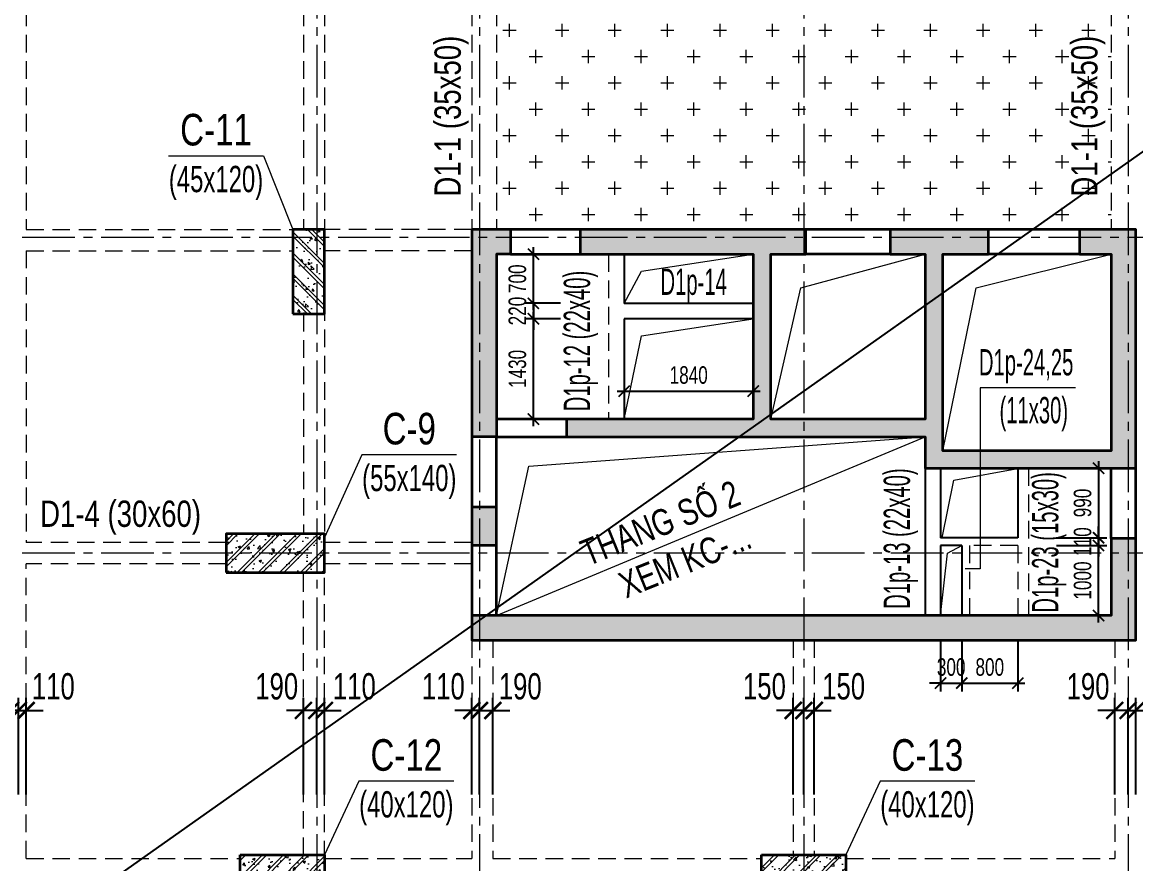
# Model space of a CAD drawing. Header units: millimetres. Extents: x 0 to 132533, y 0 to 93608.
# Drawn here: x 66092 to 81957, y 47812 to 59802 of the extents above; entities that cross this region are included whole.
import ezdxf
from ezdxf.enums import TextEntityAlignment as Align

# ---------------------------------------------------------------- set-up
doc = ezdxf.new("R2010")
doc.units = ezdxf.units.MM
doc.header["$LTSCALE"] = 1000
doc.header["$MEASUREMENT"] = 0
doc.linetypes.add('CENTER2', pattern=[1.125, 0.75, -0.125, 0.125, -0.125])
doc.linetypes.add('HIDDEN', pattern=[0.375, 0.25, -0.125])
for name, color, linetype, lineweight in [('CDC.01.AXIS', 160, 'CENTER2', 13), ('CDC.02.DIM', 1, 'Continuous', 18), ('CDC.03.BORDER', 3, 'Continuous', 25), ('CDC.06.TEXT', 2, 'Continuous', 18), ('CDC.07.TEXTCOL', 3, 'Continuous', 18), ('CDC.08.TEXTBEAM', 2, 'Continuous', 18), ('CDC.09.COLUMN', 4, 'Continuous', 35), ('CDC.10.HATCH', 163, 'Continuous', 9), ('CDC.11.NOTE', 1, 'Continuous', 18), ('CDC.13.BEAM', 8, 'HIDDEN', 18), ('TEXTCOL_SHAPE', 6, 'Continuous', 20)]:
    doc.layers.add(name, color=color, linetype=linetype, lineweight=lineweight)
doc.layers.add('KCS_Plotter', color=11, linetype='Continuous', plot=False)
doc.styles.add('KCS_SMTEXT', font='arial.ttf', dxfattribs={"width": 0.7})
doc.dimstyles.new('KCS_DIM100', dxfattribs={"dimscale": 100, "dimtxt": 2.5, "dimasz": 1.6, "dimexe": 1.2, "dimexo": 0, "dimgap": 1, "dimtad": 1, "dimdec": 0, "dimzin": 0, "dimdsep": 46, "dimtxsty": 'KCS_SMTEXT', "dimblk": 'ARCHTICK', "dimcen": 0, "dimdle": 1, "dimclrd": 256, "dimclre": 256, "dimclrt": 2, "dimadec": 0, "dimazin": 0, "dimtfac": 1, "dimtdec": 0, "dimtix": 1, "dimtmove": 2, "dimatfit": 3, "dimfxl": 1, "dimtolj": 1, "dimtzin": 0, "dimarcsym": 0})
doc.dimstyles.new('KCS_DIM150', dxfattribs={"dimscale": 150, "dimtxt": 2.5, "dimasz": 1.6, "dimexe": 1.2, "dimexo": 0, "dimgap": 1, "dimtad": 1, "dimdec": 0, "dimzin": 0, "dimdsep": 46, "dimtxsty": 'KCS_SMTEXT', "dimblk": 'ARCHTICK', "dimcen": 0, "dimdle": 1, "dimclrd": 1, "dimclre": 1, "dimclrt": 2, "dimadec": 0, "dimazin": 0, "dimtfac": 1, "dimtdec": 0, "dimtix": 1, "dimtmove": 2, "dimatfit": 3, "dimfxl": 1, "dimtolj": 1, "dimtzin": 0, "dimarcsym": 0})

# ---------------------------------------------------------------- blocks, each defined once
blk = doc.blocks.new('_ArchTick')
at = {"color": 0, "linetype": 'ByBlock', "const_width": 0.15}
blk.add_lwpolyline([(-0.5, -0.5), (0.5, 0.5)], dxfattribs=at)
blk = doc.blocks.new('*D241')
at = {"layer": 'CDC.02.DIM', "lineweight": -2, "transparency": 16777216}
for p, q in [((74667, 55158), (74667, 54426)), ((76507, 55158), (76507, 54426)), ((74567, 54546), (76607, 54546))]:
    blk.add_line(p, q, dxfattribs=at)
at = {"layer": 'Defpoints', "color": 0, "transparency": 16777216}
for p in [(74667, 55158), (76507, 55158), (76507, 54546)]:
    blk.add_point(p, dxfattribs=at)
at = {"layer": 'CDC.02.DIM', "lineweight": -2, "transparency": 16777216, "xscale": 160, "yscale": 160, "zscale": 160, "rotation": 180}
blk.add_blockref('_ArchTick', (74667, 54546), dxfattribs=at)
at = {"layer": 'CDC.02.DIM', "lineweight": -2, "transparency": 16777216, "xscale": 160, "yscale": 160, "zscale": 160}
blk.add_blockref('_ArchTick', (76507, 54546), dxfattribs=at)
at = {"layer": 'CDC.02.DIM', "color": 2, "transparency": 16777216, "insert": (75587, 54774), "char_height": 250, "attachment_point": 5, "style": 'KCS_SMTEXT'}
blk.add_mtext('\\A1;1840', dxfattribs=at)
blk = doc.blocks.new('*D347')
at = {"layer": 'CDC.02.DIM', "lineweight": -2, "transparency": 16777216}
for p, q in [((73761, 55577), (73255, 55577)), ((73375, 54047), (73375, 55677)), ((73761, 54147), (73255, 54147))]:
    blk.add_line(p, q, dxfattribs=at)
at = {"layer": 'Defpoints', "color": 0, "transparency": 16777216}
for p in [(73375, 55577), (73761, 55577), (73761, 54147)]:
    blk.add_point(p, dxfattribs=at)
at = {"layer": 'CDC.02.DIM', "lineweight": -2, "transparency": 16777216, "xscale": 160, "yscale": 160, "zscale": 160}
for p, rotation in [((73375, 55577), 90), ((73375, 54147), 270)]:
    blk.add_blockref('_ArchTick', p, dxfattribs=dict(at, rotation=rotation))
at = {"layer": 'CDC.02.DIM', "color": 2, "transparency": 16777216, "insert": (73147, 54862), "char_height": 250, "attachment_point": 5, "rotation": 90, "style": 'KCS_SMTEXT'}
blk.add_mtext('\\A1;1430', dxfattribs=at)
blk = doc.blocks.new('*D348')
at = {"layer": 'CDC.02.DIM', "lineweight": -2, "transparency": 16777216}
for p, q in [((73375, 55797), (73375, 55957)), ((73761, 55797), (73255, 55797)), ((73375, 55797), (73375, 55577)), ((73761, 55577), (73255, 55577)), ((73375, 55577), (73375, 55417))]:
    blk.add_line(p, q, dxfattribs=at)
at = {"layer": 'Defpoints', "color": 0, "transparency": 16777216}
for p in [(73761, 55797), (73375, 55577), (73761, 55577)]:
    blk.add_point(p, dxfattribs=at)
at = {"layer": 'CDC.02.DIM', "lineweight": -2, "transparency": 16777216, "xscale": 160, "yscale": 160, "zscale": 160}
for p, rotation in [((73375, 55797), 270), ((73375, 55577), 90)]:
    blk.add_blockref('_ArchTick', p, dxfattribs=dict(at, rotation=rotation))
at = {"layer": 'CDC.02.DIM', "color": 2, "transparency": 16777216, "insert": (73147, 55687), "char_height": 250, "attachment_point": 5, "rotation": 90, "style": 'KCS_SMTEXT'}
blk.add_mtext('\\A1;220', dxfattribs=at)
blk = doc.blocks.new('*D349')
at = {"layer": 'CDC.02.DIM', "lineweight": -2, "transparency": 16777216}
for p, q in [((73761, 56497), (73255, 56497)), ((73375, 55697), (73375, 56597)), ((73761, 55797), (73255, 55797))]:
    blk.add_line(p, q, dxfattribs=at)
at = {"layer": 'Defpoints', "color": 0, "transparency": 16777216}
for p in [(73375, 56497), (73761, 56497), (73761, 55797)]:
    blk.add_point(p, dxfattribs=at)
at = {"layer": 'CDC.02.DIM', "lineweight": -2, "transparency": 16777216, "xscale": 160, "yscale": 160, "zscale": 160}
for p, rotation in [((73375, 56497), 90), ((73375, 55797), 270)]:
    blk.add_blockref('_ArchTick', p, dxfattribs=dict(at, rotation=rotation))
at = {"layer": 'CDC.02.DIM', "color": 2, "transparency": 16777216, "insert": (73147, 56147), "char_height": 250, "attachment_point": 5, "rotation": 90, "style": 'KCS_SMTEXT'}
blk.add_mtext('\\A1;700', dxfattribs=at)
blk = doc.blocks.new('*D358')
at = {"layer": 'CDC.02.DIM', "lineweight": -2, "transparency": 16777216}
for p, q in [((79477, 50985), (79477, 50265)), ((80277, 50997), (80277, 50265)), ((79377, 50385), (80377, 50385))]:
    blk.add_line(p, q, dxfattribs=at)
at = {"layer": 'Defpoints', "color": 0, "transparency": 16777216}
for p in [(79477, 50985), (80277, 50997), (80277, 50385)]:
    blk.add_point(p, dxfattribs=at)
at = {"layer": 'CDC.02.DIM', "lineweight": -2, "transparency": 16777216, "xscale": 160, "yscale": 160, "zscale": 160, "rotation": 180}
blk.add_blockref('_ArchTick', (79477, 50385), dxfattribs=at)
at = {"layer": 'CDC.02.DIM', "lineweight": -2, "transparency": 16777216, "xscale": 160, "yscale": 160, "zscale": 160}
blk.add_blockref('_ArchTick', (80277, 50385), dxfattribs=at)
at = {"layer": 'CDC.02.DIM', "color": 2, "transparency": 16777216, "insert": (79877, 50613), "char_height": 250, "attachment_point": 5, "style": 'KCS_SMTEXT'}
blk.add_mtext('\\A1;800', dxfattribs=at)
blk = doc.blocks.new('*D359')
at = {"layer": 'CDC.02.DIM', "lineweight": -2, "transparency": 16777216}
for p, q in [((81427, 51247), (81427, 52447)), ((80827, 52347), (81547, 52347)), ((80827, 51347), (81547, 51347))]:
    blk.add_line(p, q, dxfattribs=at)
at = {"layer": 'Defpoints', "color": 0, "transparency": 16777216}
for p in [(80827, 52347), (81427, 52347), (80827, 51347)]:
    blk.add_point(p, dxfattribs=at)
at = {"layer": 'CDC.02.DIM', "lineweight": -2, "transparency": 16777216, "xscale": 160, "yscale": 160, "zscale": 160}
for p, rotation in [((81427, 52347), 90), ((81427, 51347), 270)]:
    blk.add_blockref('_ArchTick', p, dxfattribs=dict(at, rotation=rotation))
at = {"layer": 'CDC.02.DIM', "color": 2, "transparency": 16777216, "insert": (81200, 51847), "char_height": 250, "attachment_point": 5, "rotation": 90, "style": 'KCS_SMTEXT'}
blk.add_mtext('\\A1;1000', dxfattribs=at)
blk = doc.blocks.new('*D360')
at = {"layer": 'CDC.02.DIM', "lineweight": -2, "transparency": 16777216}
for p, q in [((81427, 52457), (81427, 52617)), ((80827, 52457), (81547, 52457)), ((81427, 52457), (81427, 52347)), ((80827, 52347), (81547, 52347)), ((81427, 52347), (81427, 52187))]:
    blk.add_line(p, q, dxfattribs=at)
at = {"layer": 'Defpoints', "color": 0, "transparency": 16777216}
for p in [(80827, 52457), (80827, 52347), (81427, 52347)]:
    blk.add_point(p, dxfattribs=at)
at = {"layer": 'CDC.02.DIM', "lineweight": -2, "transparency": 16777216, "xscale": 160, "yscale": 160, "zscale": 160}
for p, rotation in [((81427, 52457), 270), ((81427, 52347), 90)]:
    blk.add_blockref('_ArchTick', p, dxfattribs=dict(at, rotation=rotation))
at = {"layer": 'CDC.02.DIM', "color": 2, "transparency": 16777216, "insert": (81200, 52402), "char_height": 250, "attachment_point": 5, "rotation": 90, "style": 'KCS_SMTEXT'}
blk.add_mtext('\\A1;110', dxfattribs=at)
blk = doc.blocks.new('*D361')
at = {"layer": 'CDC.02.DIM', "lineweight": -2, "transparency": 16777216}
for p, q in [((81427, 53547), (81427, 52357)), ((80827, 53447), (81547, 53447)), ((80827, 52457), (81547, 52457))]:
    blk.add_line(p, q, dxfattribs=at)
at = {"layer": 'Defpoints', "color": 0, "transparency": 16777216}
for p in [(80827, 53447), (80827, 52457), (81427, 52457)]:
    blk.add_point(p, dxfattribs=at)
at = {"layer": 'CDC.02.DIM', "lineweight": -2, "transparency": 16777216, "xscale": 160, "yscale": 160, "zscale": 160}
for p, rotation in [((81427, 53447), 90), ((81427, 52457), 270)]:
    blk.add_blockref('_ArchTick', p, dxfattribs=dict(at, rotation=rotation))
at = {"layer": 'CDC.02.DIM', "color": 2, "transparency": 16777216, "insert": (81200, 52952), "char_height": 250, "attachment_point": 5, "rotation": 90, "style": 'KCS_SMTEXT'}
blk.add_mtext('\\A1;990', dxfattribs=at)
blk = doc.blocks.new('*D362')
at = {"layer": 'CDC.02.DIM', "lineweight": -2, "transparency": 16777216}
for p, q in [((79177, 50985), (79177, 50265)), ((79477, 50997), (79477, 50265)), ((79177, 50385), (79017, 50385)), ((79177, 50385), (79477, 50385)), ((79477, 50385), (79637, 50385))]:
    blk.add_line(p, q, dxfattribs=at)
at = {"layer": 'Defpoints', "color": 0, "transparency": 16777216}
for p in [(79177, 50985), (79477, 50997), (79477, 50385)]:
    blk.add_point(p, dxfattribs=at)
at = {"layer": 'CDC.02.DIM', "lineweight": -2, "transparency": 16777216, "xscale": 160, "yscale": 160, "zscale": 160}
blk.add_blockref('_ArchTick', (79177, 50385), dxfattribs=at)
at = {"layer": 'CDC.02.DIM', "lineweight": -2, "transparency": 16777216, "xscale": 160, "yscale": 160, "zscale": 160, "rotation": 180}
blk.add_blockref('_ArchTick', (79477, 50385), dxfattribs=at)
at = {"layer": 'CDC.02.DIM', "color": 2, "transparency": 16777216, "insert": (79327, 50613), "char_height": 250, "attachment_point": 5, "style": 'KCS_SMTEXT'}
blk.add_mtext('\\A1;300', dxfattribs=at)
blk = doc.blocks.new('*D234')
at = {"layer": 'CDC.02.DIM', "color": 1, "lineweight": -2, "transparency": 16777216}
for p, q in [((66037, 48796), (66037, 50176)), ((66147, 48796), (66147, 50176)), ((66037, 49996), (65797, 49996)), ((66037, 49996), (66147, 49996)), ((66147, 49996), (66387, 49996))]:
    blk.add_line(p, q, dxfattribs=at)
at = {"layer": 'Defpoints', "color": 0, "transparency": 16777216}
for p in [(66147, 49996), (66037, 48796), (66147, 48796)]:
    blk.add_point(p, dxfattribs=at)
at = {"layer": 'CDC.02.DIM', "color": 1, "lineweight": -2, "transparency": 16777216, "xscale": 240, "yscale": 240, "zscale": 240}
blk.add_blockref('_ArchTick', (66037, 49996), dxfattribs=at)
at = {"layer": 'CDC.02.DIM', "color": 1, "lineweight": -2, "transparency": 16777216, "xscale": 240, "yscale": 240, "zscale": 240, "rotation": 180}
blk.add_blockref('_ArchTick', (66147, 49996), dxfattribs=at)
at = {"layer": 'CDC.02.DIM', "color": 2, "transparency": 16777216, "insert": (66534, 50337), "char_height": 375, "attachment_point": 5, "style": 'KCS_SMTEXT'}
blk.add_mtext('\\A1;110', dxfattribs=at)
blk = doc.blocks.new('*D235')
at = {"layer": 'CDC.02.DIM', "color": 1, "lineweight": -2, "transparency": 16777216}
for p, q in [((65927, 48796), (65927, 50176)), ((66037, 48796), (66037, 50176)), ((65927, 49996), (65687, 49996)), ((66037, 49996), (65927, 49996)), ((66037, 49996), (66277, 49996))]:
    blk.add_line(p, q, dxfattribs=at)
at = {"layer": 'Defpoints', "color": 0, "transparency": 16777216}
for p in [(65927, 49996), (65927, 48796), (66037, 48796)]:
    blk.add_point(p, dxfattribs=at)
at = {"layer": 'CDC.02.DIM', "color": 1, "lineweight": -2, "transparency": 16777216, "xscale": 240, "yscale": 240, "zscale": 240}
blk.add_blockref('_ArchTick', (65927, 49996), dxfattribs=at)
at = {"layer": 'CDC.02.DIM', "color": 1, "lineweight": -2, "transparency": 16777216, "xscale": 240, "yscale": 240, "zscale": 240, "rotation": 180}
blk.add_blockref('_ArchTick', (66037, 49996), dxfattribs=at)
at = {"layer": 'CDC.02.DIM', "color": 2, "transparency": 16777216, "insert": (65516, 50337), "char_height": 375, "attachment_point": 5, "style": 'KCS_SMTEXT'}
blk.add_mtext('\\A1;110', dxfattribs=at)
blk = doc.blocks.new('*D242')
at = {"layer": 'CDC.02.DIM', "color": 1, "lineweight": -2, "transparency": 16777216}
for p, q in [((70287, 48796), (70287, 50176)), ((70397, 48796), (70397, 50176)), ((70287, 49996), (70047, 49996)), ((70287, 49996), (70397, 49996)), ((70397, 49996), (70637, 49996))]:
    blk.add_line(p, q, dxfattribs=at)
at = {"layer": 'Defpoints', "color": 0, "transparency": 16777216}
for p in [(70397, 49996), (70287, 48796), (70397, 48796)]:
    blk.add_point(p, dxfattribs=at)
at = {"layer": 'CDC.02.DIM', "color": 1, "lineweight": -2, "transparency": 16777216, "xscale": 240, "yscale": 240, "zscale": 240}
blk.add_blockref('_ArchTick', (70287, 49996), dxfattribs=at)
at = {"layer": 'CDC.02.DIM', "color": 1, "lineweight": -2, "transparency": 16777216, "xscale": 240, "yscale": 240, "zscale": 240, "rotation": 180}
blk.add_blockref('_ArchTick', (70397, 49996), dxfattribs=at)
at = {"layer": 'CDC.02.DIM', "color": 2, "transparency": 16777216, "insert": (70823, 50337), "char_height": 375, "attachment_point": 5, "style": 'KCS_SMTEXT'}
blk.add_mtext('\\A1;110', dxfattribs=at)
blk = doc.blocks.new('*D243')
at = {"layer": 'CDC.02.DIM', "color": 1, "lineweight": -2, "transparency": 16777216}
for p, q in [((70097, 48796), (70097, 50176)), ((70287, 48796), (70287, 50176)), ((70097, 49996), (69857, 49996)), ((70287, 49996), (70097, 49996)), ((70287, 49996), (70527, 49996))]:
    blk.add_line(p, q, dxfattribs=at)
at = {"layer": 'Defpoints', "color": 0, "transparency": 16777216}
for p in [(70097, 49996), (70097, 48796), (70287, 48796)]:
    blk.add_point(p, dxfattribs=at)
at = {"layer": 'CDC.02.DIM', "color": 1, "lineweight": -2, "transparency": 16777216, "xscale": 240, "yscale": 240, "zscale": 240}
blk.add_blockref('_ArchTick', (70097, 49996), dxfattribs=at)
at = {"layer": 'CDC.02.DIM', "color": 1, "lineweight": -2, "transparency": 16777216, "xscale": 240, "yscale": 240, "zscale": 240, "rotation": 180}
blk.add_blockref('_ArchTick', (70287, 49996), dxfattribs=at)
at = {"layer": 'CDC.02.DIM', "color": 2, "transparency": 16777216, "insert": (69717, 50337), "char_height": 375, "attachment_point": 5, "style": 'KCS_SMTEXT'}
blk.add_mtext('\\A1;190', dxfattribs=at)
blk = doc.blocks.new('*D244')
at = {"layer": 'CDC.02.DIM', "color": 1, "lineweight": -2, "transparency": 16777216}
for p, q in [((72607, 48796), (72607, 50176)), ((72797, 48796), (72797, 50176)), ((72607, 49996), (72367, 49996)), ((72607, 49996), (72797, 49996)), ((72797, 49996), (73037, 49996))]:
    blk.add_line(p, q, dxfattribs=at)
at = {"layer": 'Defpoints', "color": 0, "transparency": 16777216}
for p in [(72797, 49996), (72607, 48796), (72797, 48796)]:
    blk.add_point(p, dxfattribs=at)
at = {"layer": 'CDC.02.DIM', "color": 1, "lineweight": -2, "transparency": 16777216, "xscale": 240, "yscale": 240, "zscale": 240}
blk.add_blockref('_ArchTick', (72607, 49996), dxfattribs=at)
at = {"layer": 'CDC.02.DIM', "color": 1, "lineweight": -2, "transparency": 16777216, "xscale": 240, "yscale": 240, "zscale": 240, "rotation": 180}
blk.add_blockref('_ArchTick', (72797, 49996), dxfattribs=at)
at = {"layer": 'CDC.02.DIM', "color": 2, "transparency": 16777216, "insert": (73187, 50337), "char_height": 375, "attachment_point": 5, "style": 'KCS_SMTEXT'}
blk.add_mtext('\\A1;190', dxfattribs=at)
blk = doc.blocks.new('*D245')
at = {"layer": 'CDC.02.DIM', "color": 1, "lineweight": -2, "transparency": 16777216}
for p, q in [((72497, 48796), (72497, 50176)), ((72607, 48796), (72607, 50176)), ((72497, 49996), (72257, 49996)), ((72607, 49996), (72497, 49996)), ((72607, 49996), (72847, 49996))]:
    blk.add_line(p, q, dxfattribs=at)
at = {"layer": 'Defpoints', "color": 0, "transparency": 16777216}
for p in [(72497, 49996), (72497, 48796), (72607, 48796)]:
    blk.add_point(p, dxfattribs=at)
at = {"layer": 'CDC.02.DIM', "color": 1, "lineweight": -2, "transparency": 16777216, "xscale": 240, "yscale": 240, "zscale": 240}
blk.add_blockref('_ArchTick', (72497, 49996), dxfattribs=at)
at = {"layer": 'CDC.02.DIM', "color": 1, "lineweight": -2, "transparency": 16777216, "xscale": 240, "yscale": 240, "zscale": 240, "rotation": 180}
blk.add_blockref('_ArchTick', (72607, 49996), dxfattribs=at)
at = {"layer": 'CDC.02.DIM', "color": 2, "transparency": 16777216, "insert": (72091, 50337), "char_height": 375, "attachment_point": 5, "style": 'KCS_SMTEXT'}
blk.add_mtext('\\A1;110', dxfattribs=at)
blk = doc.blocks.new('*D246')
at = {"layer": 'CDC.02.DIM', "color": 1, "lineweight": -2, "transparency": 16777216}
for p, q in [((77227, 48796), (77227, 50176)), ((77376, 48796), (77376, 50176)), ((77227, 49996), (76987, 49996)), ((77227, 49996), (77376, 49996)), ((77376, 49996), (77616, 49996))]:
    blk.add_line(p, q, dxfattribs=at)
at = {"layer": 'Defpoints', "color": 0, "transparency": 16777216}
for p in [(77376, 49996), (77227, 48796), (77376, 48796)]:
    blk.add_point(p, dxfattribs=at)
at = {"layer": 'CDC.02.DIM', "color": 1, "lineweight": -2, "transparency": 16777216, "xscale": 240, "yscale": 240, "zscale": 240}
blk.add_blockref('_ArchTick', (77227, 49996), dxfattribs=at)
at = {"layer": 'CDC.02.DIM', "color": 1, "lineweight": -2, "transparency": 16777216, "xscale": 240, "yscale": 240, "zscale": 240, "rotation": 180}
blk.add_blockref('_ArchTick', (77376, 49996), dxfattribs=at)
at = {"layer": 'CDC.02.DIM', "color": 2, "transparency": 16777216, "insert": (77795, 50337), "char_height": 375, "attachment_point": 5, "style": 'KCS_SMTEXT'}
blk.add_mtext('\\A1;150', dxfattribs=at)
blk = doc.blocks.new('*D247')
at = {"layer": 'CDC.02.DIM', "color": 1, "lineweight": -2, "transparency": 16777216}
for p, q in [((77077, 48796), (77077, 50176)), ((77227, 48796), (77227, 50176)), ((77077, 49996), (76837, 49996)), ((77227, 49996), (77077, 49996)), ((77227, 49996), (77467, 49996))]:
    blk.add_line(p, q, dxfattribs=at)
at = {"layer": 'Defpoints', "color": 0, "transparency": 16777216}
for p in [(77077, 49996), (77077, 48796), (77227, 48796)]:
    blk.add_point(p, dxfattribs=at)
at = {"layer": 'CDC.02.DIM', "color": 1, "lineweight": -2, "transparency": 16777216, "xscale": 240, "yscale": 240, "zscale": 240}
blk.add_blockref('_ArchTick', (77077, 49996), dxfattribs=at)
at = {"layer": 'CDC.02.DIM', "color": 1, "lineweight": -2, "transparency": 16777216, "xscale": 240, "yscale": 240, "zscale": 240, "rotation": 180}
blk.add_blockref('_ArchTick', (77227, 49996), dxfattribs=at)
at = {"layer": 'CDC.02.DIM', "color": 2, "transparency": 16777216, "insert": (76666, 50337), "char_height": 375, "attachment_point": 5, "style": 'KCS_SMTEXT'}
blk.add_mtext('\\A1;150', dxfattribs=at)
blk = doc.blocks.new('*D248')
at = {"layer": 'CDC.02.DIM', "color": 1, "lineweight": -2, "transparency": 16777216}
for p, q in [((81847, 48796), (81847, 50176)), ((81957, 48796), (81957, 50176)), ((81847, 49996), (81607, 49996)), ((81847, 49996), (81957, 49996)), ((81957, 49996), (82197, 49996))]:
    blk.add_line(p, q, dxfattribs=at)
at = {"layer": 'Defpoints', "color": 0, "transparency": 16777216}
for p in [(81957, 49996), (81847, 48796), (81957, 48796)]:
    blk.add_point(p, dxfattribs=at)
at = {"layer": 'CDC.02.DIM', "color": 1, "lineweight": -2, "transparency": 16777216, "xscale": 240, "yscale": 240, "zscale": 240}
blk.add_blockref('_ArchTick', (81847, 49996), dxfattribs=at)
at = {"layer": 'CDC.02.DIM', "color": 1, "lineweight": -2, "transparency": 16777216, "xscale": 240, "yscale": 240, "zscale": 240, "rotation": 180}
blk.add_blockref('_ArchTick', (81957, 49996), dxfattribs=at)
at = {"layer": 'CDC.02.DIM', "color": 2, "transparency": 16777216, "insert": (82383, 50337), "char_height": 375, "attachment_point": 5, "style": 'KCS_SMTEXT'}
blk.add_mtext('\\A1;110', dxfattribs=at)
blk = doc.blocks.new('*D249')
at = {"layer": 'CDC.02.DIM', "color": 1, "lineweight": -2, "transparency": 16777216}
for p, q in [((81657, 48796), (81657, 50176)), ((81847, 48796), (81847, 50176)), ((81657, 49996), (81417, 49996)), ((81847, 49996), (81657, 49996)), ((81847, 49996), (82087, 49996))]:
    blk.add_line(p, q, dxfattribs=at)
at = {"layer": 'Defpoints', "color": 0, "transparency": 16777216}
for p in [(81657, 49996), (81657, 48796), (81847, 48796)]:
    blk.add_point(p, dxfattribs=at)
at = {"layer": 'CDC.02.DIM', "color": 1, "lineweight": -2, "transparency": 16777216, "xscale": 240, "yscale": 240, "zscale": 240}
blk.add_blockref('_ArchTick', (81657, 49996), dxfattribs=at)
at = {"layer": 'CDC.02.DIM', "color": 1, "lineweight": -2, "transparency": 16777216, "xscale": 240, "yscale": 240, "zscale": 240, "rotation": 180}
blk.add_blockref('_ArchTick', (81847, 49996), dxfattribs=at)
at = {"layer": 'CDC.02.DIM', "color": 2, "transparency": 16777216, "insert": (81277, 50337), "char_height": 375, "attachment_point": 5, "style": 'KCS_SMTEXT'}
blk.add_mtext('\\A1;190', dxfattribs=at)

msp = doc.modelspace()

# ---------------------------------------------------------------- hatches: boundary and pattern name
at = {"layer": 'CDC.10.HATCH'}
h = msp.add_hatch(dxfattribs=at)
h.set_pattern_fill('CROSS', color=256, scale=1500)
h.set_pattern_definition([(0, (428814.13, -431187.62), (375, 375), [187.5, -562.5]), (90, (428907.9, -431281.37), (-375, 375), [187.5, -562.5])])
h.paths.add_polyline_path([(77226.5, 60746.5), (76887.5, 60746.5), (76887.5, 59944.8), (76737.5, 59944.8), (76737.5, 60746.5), (76356.5, 60746.5), (75156.5, 60746.5), (74446.5, 60746.5), (73246.5, 60746.5), (72846.5, 60746.5), (72846.5, 56846.5), (73046.5, 56846.5), (74046.5, 56846.5), (77226.5, 56846.5)])
h.paths.add_polyline_path([(81606.5, 60746.5), (81056.5, 60746.5), (79726.5, 60746.5), (77226.5, 60746.5), (77226.5, 56846.5), (77256.5, 56846.5), (78456.5, 56846.5), (79856.5, 56846.5), (81156.5, 56846.5), (81606.5, 56846.5)])
h.paths.add_polyline_path([(72755.8, 59892.7), (73288.7, 59892.7), (73288.7, 60407.8), (72755.8, 60407.8)], flags=9)
h.paths.add_polyline_path([(74030.8, 59892.7), (74563.7, 59892.7), (74563.7, 60407.8), (74030.8, 60407.8)], flags=24)
h.paths.add_polyline_path([(81644.8, 57194.5), (81644.8, 59733.3), (80907.4, 59733.3), (80907.4, 57194.5)], flags=9)
h = msp.add_hatch(dxfattribs=at)
h.set_pattern_fill('BT-01', color=256, scale=50, angle=-90, pattern_type=2)
h.set_pattern_definition([(320, (-457807.58, -327871.06), (-31.37607, -358.63009), [37.5, -412.5]), (265, (-457807.58, -327871.06), (376.09607, 69.37567), [30, -330]), (10.4514, (-457810.2, -327900.95), (344.71977, -289.2547), [31.8701, -350.57106]), (316.1842, (-457707.6, -327871.06), (-82.7595, -533.62052), [56.25, -618.75]), (6.6356, (-457714.5, -327915.53), (487.05894, -467.33135), [47.80514, -525.8565]), (261.1842, (-457707.6, -327871.06), (487.0593, -467.33097), [45, -495]), (291, (-457732.58, -327921.06), (-201.30945, -298.45353), [37.5, -412.5]), (236, (-457732.58, -327921.06), (362.57502, -121.65767), [30, -330]), (341.4514, (-457749.35, -327945.93), (161.26525, -420.11131), [31.8701, -350.57106]), (307.5, (-457807.58, -327871.06), (166.446927, -6.079928), [0, -326, 0, -335, 0, -331.25]), (277.5, (-457807.58, -327871.06), (197.205856, -131.53477), [0, -191, 0, -318.5, 0, -126.25]), (237.5, (-457807.58, -327759.56), (-11.277436, -266.911218), [0, -125, 0, -390, 0, -517.5]), (227.5, (-457807.58, -327709.56), (50.05249, -291.593085), [0, -162.5, 0, -259, 0, -367.5]), (315, (-457807.58, -327871.06), (150.26019, 150.26019), []), (315, (-457746.33, -327871.06), (150.26019, 150.26019), [])])
h.paths.add_polyline_path([(69946.5, 56846.5), (70396.5, 56846.5), (70396.5, 55646.5), (69946.5, 55646.5)])
h = msp.add_hatch(dxfattribs=at)
h.set_pattern_fill('BT-01', color=256, scale=50, pattern_type=2)
h.set_pattern_definition([(50, (9672.3, -451625.62), (358.63009, -31.37607), [37.5, -412.5]), (355, (9672.3, -451625.62), (-69.37567, 376.09607), [30, -330]), (100.4514, (9702.17, -451628.23), (289.2547, 344.71977), [31.8701, -350.57106]), (46.1842, (9672.3, -451525.6), (533.62052, -82.7595), [56.25, -618.75]), (96.6356, (9716.75, -451532.5), (467.33135, 487.05894), [47.80514, -525.8565]), (351.1842, (9672.3, -451525.6), (467.331, 487.0593), [45, -495]), (21, (9722.3, -451550.62), (298.45353, -201.30945), [37.5, -412.5]), (326, (9722.3, -451550.62), (121.65767, 362.57502), [30, -330]), (71.4514, (9747.16, -451567.4), (420.11131, 161.26525), [31.8701, -350.57106]), (37.5, (9672.29, -451625.62), (6.079928, 166.446927), [0, -326, 0, -335, 0, -331.25]), (7.5, (9672.29, -451625.62), (131.53477, 197.205856), [0, -191, 0, -318.5, 0, -126.25]), (327.5, (9560.79, -451625.62), (266.911218, -11.277436), [0, -125, 0, -390, 0, -517.5]), (317.5, (9510.79, -451625.62), (291.59308, 50.05249), [0, -162.5, 0, -259, 0, -367.5]), (45, (9672.29, -451625.62), (-150.26019, 150.26019), []), (45, (9672.29, -451564.37), (-150.26019, 150.26019), [])])
h.paths.add_polyline_path([(81156.5, 56846.5), (81956.5, 56846.5), (81956.5, 53446.5), (78956.5, 53446.5), (78956.5, 53896.5), (73846.5, 53896.5), (73846.5, 54146.5), (76506.5, 54146.5), (76506.5, 56496.5), (74046.5, 56496.5), (74046.5, 56846.5), (77256.5, 56846.5), (77256.5, 56496.5), (76756.5, 56496.5), (76756.5, 54146.5), (78956.5, 54146.5), (78956.5, 56496.5), (78456.5, 56496.5), (78456.5, 56846.5), (79856.5, 56846.5), (79856.5, 56496.5), (79206.5, 56496.5), (79206.5, 53696.5), (81606.5, 53696.5), (81606.5, 56496.5), (81156.5, 56496.5)])
h.paths.add_polyline_path([(72846.5, 53896.5), (72496.5, 53896.5), (72496.5, 56846.5), (73046.5, 56846.5), (73046.5, 56496.5), (72846.5, 56496.5)])
h.paths.add_polyline_path([(72496.5, 52896.5), (72846.5, 52896.5), (72846.5, 52346.5), (72496.5, 52346.5)])
h = msp.add_hatch(dxfattribs=at)
h.set_pattern_fill('BT-01', color=256, scale=50, pattern_type=2)
h.set_pattern_definition([(50, (421494.13, -460657.55), (358.63009, -31.37607), [37.5, -412.5]), (355, (421494.13, -460657.55), (-69.37567, 376.09607), [30, -330]), (100.4514, (421524.02, -460660.17), (289.2547, 344.71977), [31.8701, -350.57106]), (46.1842, (421494.13, -460557.55), (533.62052, -82.7595), [56.25, -618.75]), (96.6356, (421538.6, -460564.45), (467.33135, 487.05894), [47.80514, -525.8565]), (351.1842, (421494.13, -460557.55), (467.33097, 487.0593), [45, -495]), (21, (421544.13, -460582.55), (298.45353, -201.30945), [37.5, -412.5]), (326, (421544.13, -460582.55), (121.65767, 362.57502), [30, -330]), (71.4514, (421569, -460599.33), (420.11131, 161.26525), [31.8701, -350.57106]), (37.5, (421494.13, -460657.55), (6.079928, 166.446927), [0, -326, 0, -335, 0, -331.25]), (7.5, (421494.13, -460657.55), (131.53477, 197.205856), [0, -191, 0, -318.5, 0, -126.25]), (327.5, (421382.63, -460657.55), (266.911218, -11.277436), [0, -125, 0, -390, 0, -517.5]), (317.5, (421332.63, -460657.55), (291.593085, 50.05249), [0, -162.5, 0, -259, 0, -367.5]), (45, (421494.13, -460657.55), (-150.26019, 150.26019), []), (45, (421494.13, -460596.3), (-150.26019, 150.26019), [])])
h.paths.add_polyline_path([(70396.5, 51961.5), (68996.5, 51961.5), (68996.5, 52511.5), (70396.5, 52511.5)])
h = msp.add_hatch(dxfattribs=at)
h.set_pattern_fill('BT-01', color=256, scale=50, pattern_type=2)
h.set_pattern_definition([(50, (418023.18, -433653.8), (358.63009, -31.37607), [37.5, -412.5]), (355, (418023.18, -433653.8), (-69.37567, 376.09607), [30, -330]), (100.4514, (418053.07, -433656.42), (289.2547, 344.71977), [31.8701, -350.57106]), (46.1842, (418023.2, -433553.8), (533.62052, -82.7595), [56.25, -618.75]), (96.6356, (418067.65, -433560.7), (467.33135, 487.05894), [47.80514, -525.8565]), (351.1842, (418023.2, -433553.8), (467.33097, 487.0593), [45, -495]), (21, (418073.18, -433578.8), (298.45353, -201.30945), [37.5, -412.5]), (326, (418073.18, -433578.8), (121.65767, 362.57502), [30, -330]), (71.4514, (418098.05, -433595.58), (420.11131, 161.26525), [31.8701, -350.57106]), (37.5, (418023.18, -433653.8), (6.079928, 166.446927), [0, -326, 0, -335, 0, -331.25]), (7.5, (418023.18, -433653.8), (131.53477, 197.205856), [0, -191, 0, -318.5, 0, -126.25]), (327.5, (417911.68, -433653.8), (266.911218, -11.277436), [0, -125, 0, -390, 0, -517.5]), (317.5, (417861.68, -433653.8), (291.593085, 50.05249), [0, -162.5, 0, -259, 0, -367.5]), (45, (418023.18, -433653.8), (-150.26019, 150.26019), []), (45, (418023.18, -433592.55), (-150.26019, 150.26019), [])])
h.paths.add_polyline_path([(81606.5, 51346.5), (81606.5, 52446.5), (81956.5, 52446.5), (81956.5, 50996.5), (72496.5, 50996.5), (72496.5, 51346.5)])
h = msp.add_hatch(dxfattribs=at)
h.set_pattern_fill('BT-01', color=256, scale=50, pattern_type=2)
h.set_pattern_definition([(50, (450194.13, -433637.55), (358.63009, -31.37607), [37.5, -412.5]), (355, (450194.13, -433637.55), (-69.37567, 376.09607), [30, -330]), (100.4514, (450224.02, -433640.17), (289.2547, 344.71977), [31.8701, -350.57106]), (46.1842, (450194.13, -433537.55), (533.62052, -82.7595), [56.25, -618.75]), (96.6356, (450238.6, -433544.45), (467.33135, 487.05894), [47.80514, -525.8565]), (351.1842, (450194.13, -433537.55), (467.33097, 487.0593), [45, -495]), (21, (450244.13, -433562.55), (298.45353, -201.30945), [37.5, -412.5]), (326, (450244.13, -433562.55), (121.65767, 362.57502), [30, -330]), (71.4514, (450269, -433579.33), (420.11131, 161.26525), [31.8701, -350.57106]), (37.5, (450194.13, -433637.55), (6.079928, 166.446927), [0, -326, 0, -335, 0, -331.25]), (7.5, (450194.13, -433637.55), (131.53477, 197.205856), [0, -191, 0, -318.5, 0, -126.25]), (327.5, (450082.63, -433637.55), (266.911218, -11.277436), [0, -125, 0, -390, 0, -517.5]), (317.5, (450032.63, -433637.55), (291.593085, 50.05249), [0, -162.5, 0, -259, 0, -367.5]), (45, (450194.13, -433637.55), (-150.26019, 150.26019), []), (45, (450194.13, -433576.3), (-150.26019, 150.26019), [])])
h.paths.add_polyline_path([(70396.5, 47536.5), (69196.5, 47536.5), (69196.5, 47936.5), (70396.5, 47936.5)])
h = msp.add_hatch(dxfattribs=at)
h.set_pattern_fill('BT-01', color=256, scale=50, pattern_type=2)
h.set_pattern_definition([(50, (442764.13, -433637.55), (358.63009, -31.37607), [37.5, -412.5]), (355, (442764.13, -433637.55), (-69.37567, 376.09607), [30, -330]), (100.4514, (442794.02, -433640.17), (289.2547, 344.71977), [31.8701, -350.57106]), (46.1842, (442764.13, -433537.55), (533.62052, -82.7595), [56.25, -618.75]), (96.6356, (442808.6, -433544.45), (467.33135, 487.05894), [47.80514, -525.8565]), (351.1842, (442764.13, -433537.55), (467.33097, 487.0593), [45, -495]), (21, (442814.13, -433562.55), (298.45353, -201.30945), [37.5, -412.5]), (326, (442814.13, -433562.55), (121.65767, 362.57502), [30, -330]), (71.4514, (442839, -433579.33), (420.11131, 161.26525), [31.8701, -350.57106]), (37.5, (442764.13, -433637.55), (6.079928, 166.446927), [0, -326, 0, -335, 0, -331.25]), (7.5, (442764.13, -433637.55), (131.53477, 197.205856), [0, -191, 0, -318.5, 0, -126.25]), (327.5, (442652.63, -433637.55), (266.911218, -11.277436), [0, -125, 0, -390, 0, -517.5]), (317.5, (442602.63, -433637.55), (291.593085, 50.05249), [0, -162.5, 0, -259, 0, -367.5]), (45, (442764.13, -433637.55), (-150.26019, 150.26019), []), (45, (442764.13, -433576.3), (-150.26019, 150.26019), [])])
h.paths.add_polyline_path([(77826.5, 47536.5), (76626.5, 47536.5), (76626.5, 47936.5), (77826.5, 47936.5)])

# ---------------------------------------------------------------- linework, layer by layer
at = {"layer": 'CDC.01.AXIS'}
for p, q in [((70286.5, 85356.5), (70286.5, 10116.5)), ((72606.5, 85356.5), (72606.5, 10116.5)), ((77226.5, 85356.5), (77226.5, 10116.5)), ((81846.5, 85356.5), (81846.5, 10116.5)), ((93840.4, 56736.5), (13229.2, 56736.5)), ((93840.4, 52236.5), (13229.2, 52236.5))]:
    msp.add_line(p, q, dxfattribs=at)
at = {"layer": 'CDC.03.BORDER'}
for p, q in [((74666.5, 56496.5), (74666.5, 55796.5)), ((76506.5, 55796.5), (74666.5, 55796.5)), ((74666.5, 55576.5), (74666.5, 54146.5)), ((76506.5, 55576.5), (74666.5, 55576.5)), ((78956.5, 53446.5), (78956.5, 51346.5)), ((79176.5, 53446.5), (79176.5, 52456.5)), ((80276.5, 53446.5), (80276.5, 52456.5)), ((80276.5, 52456.5), (79176.5, 52456.5)), ((79176.5, 52346.5), (79176.5, 51346.5)), ((79476.5, 52346.5), (79176.5, 52346.5)), ((79476.5, 52346.5), (79476.5, 51346.5))]:
    msp.add_line(p, q, dxfattribs=at)
at = {"layer": 'CDC.07.TEXTCOL', "color": 8}
for p, q in [((68177.2, 57896.5), (69527.2, 57896.5)), ((69527.2, 57896.5), (69946.5, 56846.5)), ((70930.9, 53636.5), (70396.5, 52461.5)), ((72280.9, 53636.5), (70930.9, 53636.5)), ((70888.6, 48986.5), (70396.5, 47936.5)), ((72238.6, 48986.5), (70888.6, 48986.5)), ((78313.4, 48986.5), (77826.5, 47936.5)), ((79663.4, 48986.5), (78313.4, 48986.5))]:
    msp.add_line(p, q, dxfattribs=at)
at = {"layer": 'CDC.09.COLUMN'}
for points in [[(69946.5, 55646.5), (70396.5, 55646.5), (70396.5, 56846.5), (69946.5, 56846.5)], [(72496.5, 53896.5), (72496.5, 52896.5), (72846.5, 52896.5), (72846.5, 53896.5)], [(68996.5, 51961.5), (70396.5, 51961.5), (70396.5, 52511.5), (68996.5, 52511.5)], [(69196.5, 47936.5), (70396.5, 47936.5), (70396.5, 47536.5), (69196.5, 47536.5)], [(76626.5, 47936.5), (77826.5, 47936.5), (77826.5, 47536.5), (76626.5, 47536.5)]]:
    msp.add_lwpolyline(points, close=True, dxfattribs=at)
for points in [[(73046.5, 56846.5), (72496.5, 56846.5), (72496.5, 53896.5)], [(73046.5, 56496.5), (72846.5, 56496.5), (72846.5, 53896.5), (73846.5, 53896.5), (78956.5, 53896.5), (78956.5, 53446.5), (81956.5, 53446.5), (81956.5, 56846.5), (81156.5, 56846.5), (81156.5, 56496.5), (81606.5, 56496.5), (81606.5, 53696.5), (79206.5, 53696.5), (79206.5, 56496.5), (79856.5, 56496.5), (79856.5, 56846.5), (78456.5, 56846.5), (78456.5, 56496.5), (78956.5, 56496.5), (78956.5, 54146.5), (76756.5, 54146.5), (76756.5, 56496.5), (77256.5, 56496.5), (77256.5, 56846.5), (74046.5, 56846.5), (73046.5, 56846.5), (73046.5, 56496.5), (74046.5, 56496.5), (76506.5, 56496.5), (76506.5, 54146.5), (73846.5, 54146.5), (72846.5, 54146.5)], [(74046.5, 56496.5), (74046.5, 56846.5)], [(78456.5, 56846.5), (77256.5, 56846.5)], [(81156.5, 56846.5), (79856.5, 56846.5)], [(78456.5, 56496.5), (77256.5, 56496.5)], [(81156.5, 56496.5), (79856.5, 56496.5)], [(73846.5, 54146.5), (73846.5, 53896.5)], [(81606.5, 52446.5), (81606.5, 53446.5)], [(81956.5, 52446.5), (81956.5, 53446.5)], [(72496.5, 52896.5), (72496.5, 52346.5)], [(72846.5, 52346.5), (72846.5, 52896.5)], [(72846.5, 51346.5), (72846.5, 52346.5), (72496.5, 52346.5), (72496.5, 51346.5), (72496.5, 50996.5), (81956.5, 50996.5), (81956.5, 52446.5), (81606.5, 52446.5), (81606.5, 51346.5), (72496.5, 51346.5)]]:
    msp.add_lwpolyline(points, dxfattribs=at)
at = {"layer": 'CDC.11.NOTE'}
for p, q in [((81097.9, 54592.2), (79737.9, 54592.2)), ((79737.9, 54592.2), (79737.9, 52012.9)), ((72846.5, 51346.5), (78956.5, 53896.5)), ((79737.9, 52012.9), (79525.4, 52012.9))]:
    msp.add_line(p, q, dxfattribs=at)
for points in [[(74666.5, 55796.5), (74913.3, 56255), (76506.5, 56496.5)], [(76756.5, 54146.5), (77184.3, 56016), (78956.5, 56496.5)], [(79206.5, 53696.5), (79684.3, 56016), (81606.5, 56496.5)], [(74666.5, 54146.5), (74913.3, 55335), (76506.5, 55576.5)], [(72846.5, 51346.5), (73308.6, 53476), (78956.5, 53896.5)], [(79199.2, 52456.5), (79366.1, 53277.2), (80299.2, 53446.5)], [(79176.5, 51346.5), (79275.7, 52236.5), (79476.5, 52346.5)]]:
    msp.add_lwpolyline(points, dxfattribs=at)
at = {"layer": 'CDC.13.BEAM'}
for p, q in [((66146.5, 60746.5), (66146.5, 56846.5)), ((70096.5, 60746.5), (70096.5, 56846.5)), ((70396.5, 60746.5), (70396.5, 56846.5)), ((72496.5, 60746.5), (72496.5, 56846.5)), ((72846.5, 60746.5), (72846.5, 56846.5)), ((81606.5, 60746.5), (81606.5, 56846.5)), ((66146.5, 56846.5), (70096.5, 56846.5)), ((72496.5, 56846.5), (70396.5, 56846.5)), ((66146.5, 56546.5), (66146.5, 52386.5)), ((66146.5, 56546.5), (69946.5, 56546.5)), ((70396.5, 56546.5), (70396.5, 52386.5)), ((72496.5, 56546.5), (70396.5, 56546.5)), ((74446.5, 56496.5), (74446.5, 54146.5)), ((70096.5, 55646.5), (70096.5, 52511.5)), ((80426.5, 53446.5), (80426.5, 51346.5)), ((68996.5, 52386.5), (66146.5, 52386.5)), ((72496.5, 52386.5), (70396.5, 52386.5)), ((80276.5, 52346.5), (79586.5, 52346.5)), ((79586.5, 52346.5), (79586.5, 51346.5)), ((80276.5, 52346.5), (80276.5, 51346.5)), ((68996.5, 52086.5), (66146.5, 52086.5)), ((66146.5, 47886.5), (66146.5, 52086.5)), ((72496.5, 52086.5), (70396.5, 52086.5)), ((70396.5, 47886.5), (70396.5, 52086.5)), ((70096.5, 47936.5), (70096.5, 51961.5)), ((72496.5, 50996.5), (72496.5, 47886.5)), ((72796.5, 50996.5), (72796.5, 47886.5)), ((77076.5, 50996.5), (77076.5, 47936.5)), ((77376.5, 50996.5), (77376.5, 47936.5)), ((81656.5, 50996.5), (81656.5, 47886.5)), ((66146.5, 47886.5), (69196.5, 47886.5)), ((70396.5, 47886.5), (72496.5, 47886.5)), ((72796.5, 47886.5), (76626.5, 47886.5)), ((77826.5, 47886.5), (81656.5, 47886.5))]:
    msp.add_line(p, q, dxfattribs=at)
at = {"layer": 'KCS_Plotter'}
msp.add_line((0, 0), (132533.2, 93608.5), dxfattribs=at)

# ---------------------------------------------------------------- texts
at = {"layer": 'CDC.06.TEXT', "style": 'KCS_SMTEXT', "width": 0.75}
for s, p in [('THANG SỐ 2', (75162.3, 52717.3)), ('XEM KC-...', (75533.8, 52129.7))]:
    msp.add_text(s, height=375, rotation=22, dxfattribs=at).set_placement(p, align=Align.MIDDLE)
at = {"layer": 'CDC.07.TEXTCOL', "style": 'KCS_SMTEXT', "width": 0.75}
for s, p in [('C-11', (68852.2, 58271.5)), ('C-9', (71605.9, 54011.5)), ('C-12', (71563.6, 49361.5)), ('C-13', (78988.4, 49361.5))]:
    msp.add_text(s, height=450, dxfattribs=at).set_placement(p, align=Align.MIDDLE)
at = {"layer": 'CDC.08.TEXTBEAM', "style": 'KCS_SMTEXT'}
for s, width, p in [('D1-1 (35x50)', 0.75, (71965, 57317.4)), ('D1-1 (35x50)', 0.75, (81036.7, 57317.4)), ('D1p-12 (22x40)', 0.55, (73806.4, 54258.7)), ('D1p-13 (22x40)', 0.55, (78364.9, 51443.4)), ('D1p-23 (15x30)', 0.55, (80478.4, 51389.2))]:
    msp.add_text(s, height=375, rotation=90, dxfattribs=dict(at, width=width)).set_placement(p, align=Align.TOP_LEFT)
for s, width, p in [('D1p-14', 0.55, (75185.3, 56292.1)), ('D1p-24,25', 0.55, (79722.4, 55144.7)), ('(11x30)', 0.55, (80015.6, 54462.2)), ('D1-4 (30x60)', 0.75, (66345.6, 52986.5))]:
    msp.add_text(s, height=375, dxfattribs=dict(at, width=width)).set_placement(p, align=Align.TOP_LEFT)
at = {"layer": 'TEXTCOL_SHAPE', "style": 'KCS_SMTEXT', "width": 0.65}
for s, p in [('(45x120)', (68852.2, 57521.5)), ('(55x140)', (71605.9, 53261.5)), ('(40x120)', (71563.6, 48611.5)), ('(40x120)', (78988.4, 48611.5))]:
    msp.add_text(s, height=375, dxfattribs=at).set_placement(p, align=Align.MIDDLE)

# ---------------------------------------------------------------- dimensions: what is measured, and where the dimension line sits
at = {"layer": 'CDC.02.DIM'}
for base, p1, p2, angle, picture, middle in [((73374.7, 56496.5), (73761.3, 55796.5), (73761.3, 56496.5), 90, '*D349', (73147.1, 56146.5)), ((73374.7, 55576.5), (73761.3, 55796.5), (73761.3, 55576.5), 270, '*D348', (73147.1, 55686.5)), ((73374.7, 55576.5), (73761.3, 54146.5), (73761.3, 55576.5), 90, '*D347', (73147, 54861.5)), ((81427.5, 52456.5), (80827.5, 53446.5), (80827.5, 52456.5), 270, '*D361', (81199.8, 52951.5)), ((81427.5, 52346.5), (80827.5, 52456.5), (80827.5, 52346.5), 270, '*D360', (81199.8, 52401.5)), ((81427.5, 52346.5), (80827.5, 51346.5), (80827.5, 52346.5), 90, '*D359', (81199.8, 51846.5))]:
    dim = msp.add_linear_dim(base=base, p1=p1, p2=p2, angle=angle, dimstyle='KCS_DIM100', dxfattribs=at)
    dim.commit()
    dim.dimension.update_dxf_attribs({"geometry": picture, "text_midpoint": middle})
for base, p1, p2, picture, middle in [((76506.5, 54546.4), (74666.5, 55157.8), (76506.5, 55157.8), '*D241', (75586.5, 54774)), ((79476.5, 50385.1), (79176.5, 50985.1), (79476.5, 50996.5), '*D362', (79326.5, 50612.8)), ((80276.5, 50385.1), (79476.5, 50985.1), (80276.5, 50996.5), '*D358', (79876.5, 50612.7))]:
    dim = msp.add_linear_dim(base=base, p1=p1, p2=p2, dimstyle='KCS_DIM100', dxfattribs=at)
    dim.commit()
    dim.dimension.update_dxf_attribs({"geometry": picture, "text_midpoint": middle})
for base, p1, p2, picture, middle in [((65926.5, 49995.7), (66036.5, 48795.7), (65926.5, 48795.7), '*D235', (65516.1, 50337.2)), ((70096.5, 49995.7), (70286.5, 48795.7), (70096.5, 48795.7), '*D243', (69717.5, 50337.2)), ((72496.5, 49995.7), (72606.5, 48795.7), (72496.5, 48795.7), '*D245', (72091.2, 50337.2)), ((77076.5, 49995.7), (77226.5, 48795.7), (77076.5, 48795.7), '*D247', (76666.4, 50337.2)), ((81656.5, 49995.7), (81846.5, 48795.7), (81656.5, 48795.7), '*D249', (81277.5, 50337.2))]:
    dim = msp.add_linear_dim(base=base, p1=p1, p2=p2, angle=180, dimstyle='KCS_DIM150', dxfattribs=at)
    dim.commit()
    dim.dimension.update_dxf_attribs({"geometry": picture, "text_midpoint": middle, "dimtype": 160})
for base, p1, p2, picture, middle in [((66146.5, 49995.7), (66036.5, 48795.7), (66146.5, 48795.7), '*D234', (66534, 50337.2)), ((70396.5, 49995.7), (70286.5, 48795.7), (70396.5, 48795.7), '*D242', (70823.3, 50337.2)), ((72796.5, 49995.7), (72606.5, 48795.7), (72796.5, 48795.7), '*D244', (73186.8, 50337.2)), ((77376.1, 49995.7), (77226.5, 48795.7), (77376.1, 48795.7), '*D246', (77794.6, 50337.2)), ((81956.5, 49995.7), (81846.5, 48795.7), (81956.5, 48795.7), '*D248', (82383.3, 50337.2))]:
    dim = msp.add_linear_dim(base=base, p1=p1, p2=p2, dimstyle='KCS_DIM150', dxfattribs=at)
    dim.commit()
    dim.dimension.update_dxf_attribs({"geometry": picture, "text_midpoint": middle, "dimtype": 160})

doc.saveas('drawing.dxf')
